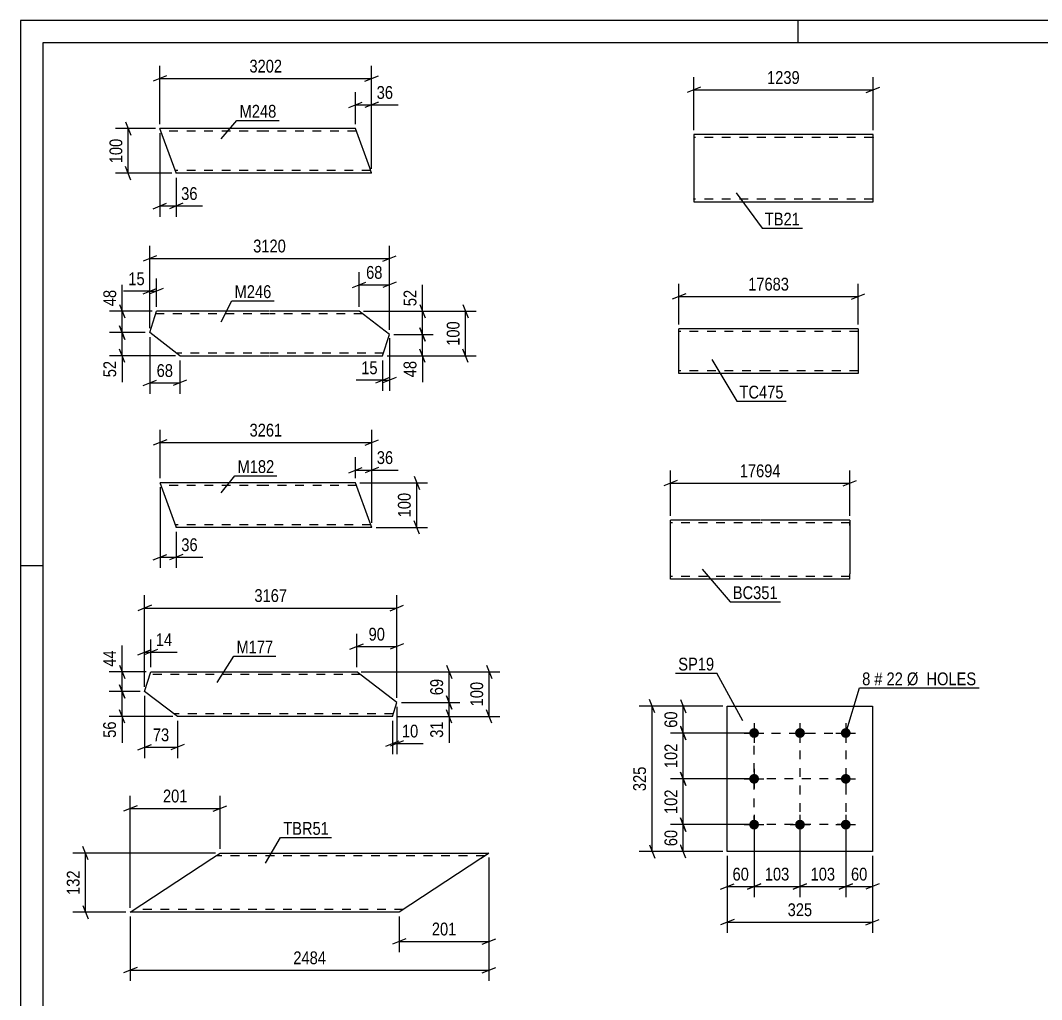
# Model space of a CAD drawing. Header units: millimetres. Extents: x 0 to 594, y 0 to 420.
# Drawn here: x 0 to 228.5, y 200.9 to 420 of the extents above; entities that cross this region are included whole.
import ezdxf

# ---------------------------------------------------------------- set-up
doc = ezdxf.new("R2010")
doc.units = ezdxf.units.MM
doc.linetypes.add('DXK_LINE_DOT2', pattern=[3.9198, 1.9599, -1.9599])
doc.styles.add('Arial Narrow', font='ARIALN.TTF', dxfattribs={"height": 0.2})

# ---------------------------------------------------------------- blocks, each defined once
blk = doc.blocks.new('Unknown-570389277-1132')
at = {"color": 5, "linetype": 'Continuous'}
for p, q in [((594, 420), (0, 420)), ((0, 420), (0, 0)), ((174, 415), (174, 420)), ((589, 415), (5, 415)), ((5, 415), (5, 5)), ((5, 298), (0, 298))]:
    blk.add_line(p, q, dxfattribs=at)
blk = doc.blocks.new('Part-570389277-18424 - 18423')
at = {"color": 2, "linetype": 'Continuous'}
for p, q in [((54.84, 395.79), (31.2, 395.79)), ((34.81, 385.88), (31.2, 395.79)), ((74.94, 395.79), (54.94, 395.79)), ((78.15, 386.99), (74.94, 395.79)), ((78.58, 385.79), (78.15, 386.99)), ((34.84, 385.79), (34.81, 385.88)), ((54.84, 385.79), (34.84, 385.79)), ((78.58, 385.79), (54.94, 385.79))]:
    blk.add_line(p, q, dxfattribs=at)
at = {"color": 7, "linetype": 'DXK_LINE_DOT2'}
for p, q in [((54.84, 395.19), (31.42, 395.19)), ((75.16, 395.19), (54.94, 395.19)), ((54.84, 386.39), (34.62, 386.39)), ((34.71, 386.14), (34.84, 385.79)), ((78.36, 386.39), (54.94, 386.39)), ((78.55, 385.88), (78.45, 386.14)), ((78.58, 385.79), (78.55, 385.88))]:
    blk.add_line(p, q, dxfattribs=at)
blk = doc.blocks.new('Part-570389277-7503 - 7487')
at = {"color": 2, "linetype": 'Continuous'}
for p, q in [((42.84, 232.48), (44.66, 233.68)), ((44.66, 233.68), (64.66, 233.68)), ((64.76, 233.68), (104.83, 233.68)), ((104.83, 233.68), (103, 232.48)), ((24.59, 220.48), (42.84, 232.48)), ((103, 232.48), (84.76, 220.48)), ((64.66, 220.48), (24.59, 220.48)), ((84.76, 220.48), (64.76, 220.48))]:
    blk.add_line(p, q, dxfattribs=at)
at = {"color": 7, "linetype": 'DXK_LINE_DOT2'}
for p, q in [((64.66, 233.08), (43.75, 233.08)), ((103.92, 233.08), (64.76, 233.08)), ((104.69, 233.59), (103, 232.48)), ((25.51, 221.08), (25.58, 221.12)), ((64.66, 221.08), (25.51, 221.08)), ((85.67, 221.08), (64.76, 221.08)), ((85.67, 221.08), (85.74, 221.12))]:
    blk.add_line(p, q, dxfattribs=at)
blk = doc.blocks.new('Part-570389277-18453 - 18452')
at = {"color": 2, "linetype": 'Continuous'}
for p, q in [((28.93, 350.14), (30.45, 354.94)), ((55.69, 354.94), (30.45, 354.94)), ((75.79, 354.94), (55.79, 354.94)), ((82.55, 349.74), (75.79, 354.94)), ((35.69, 344.94), (28.93, 350.14)), ((81.03, 344.94), (82.55, 349.74)), ((35.69, 344.94), (55.69, 344.94)), ((55.79, 344.94), (81.03, 344.94))]:
    blk.add_line(p, q, dxfattribs=at)
at = {"color": 7, "linetype": 'DXK_LINE_DOT2'}
for p, q in [((55.69, 354.34), (30.26, 354.34)), ((76.57, 354.34), (55.79, 354.34)), ((55.69, 345.54), (34.91, 345.54)), ((81.22, 345.54), (55.79, 345.54))]:
    blk.add_line(p, q, dxfattribs=at)
blk = doc.blocks.new('Part-570389277-8402 - 8386')
at = {"color": 2, "linetype": 'Continuous'}
for p, q in [((170.66, 394.44), (150.66, 394.44)), ((150.66, 394.44), (150.66, 379.53)), ((190.76, 394.44), (170.76, 394.44)), ((190.76, 380.64), (190.76, 394.44)), ((150.66, 379.53), (150.66, 379.44)), ((150.66, 379.44), (170.66, 379.44)), ((170.76, 379.44), (190.76, 379.44)), ((190.76, 379.44), (190.76, 380.64))]:
    blk.add_line(p, q, dxfattribs=at)
at = {"color": 7, "linetype": 'DXK_LINE_DOT2'}
for p, q in [((170.66, 393.84), (150.66, 393.84)), ((190.76, 393.84), (170.76, 393.84)), ((190.76, 393.79), (190.76, 393.84)), ((190.76, 393.84), (190.76, 393.79)), ((190.76, 393.7), (190.76, 393.79)), ((190.76, 393.79), (190.76, 393.7)), ((150.66, 380.04), (150.66, 380.09)), ((170.66, 380.04), (150.66, 380.04)), ((190.76, 380.04), (170.76, 380.04)), ((190.76, 380.09), (190.76, 380.41)), ((190.76, 380.04), (190.76, 380.09))]:
    blk.add_line(p, q, dxfattribs=at)
blk = doc.blocks.new('Part-570389277-8437 - 8419')
at = {"color": 2, "linetype": 'Continuous'}
for p, q in [((167.34, 351), (147.34, 351)), ((147.34, 341.09), (147.34, 351)), ((187.44, 351), (167.44, 351)), ((187.44, 351), (187.44, 341)), ((147.34, 341), (147.34, 341.09)), ((167.34, 341), (147.34, 341)), ((187.44, 341), (167.44, 341))]:
    blk.add_line(p, q, dxfattribs=at)
at = {"color": 7, "linetype": 'DXK_LINE_DOT2'}
for p, q in [((167.34, 350.4), (147.34, 350.4)), ((187.44, 350.4), (167.44, 350.4)), ((187.44, 350.91), (187.44, 351)), ((147.34, 341.6), (147.34, 341.65)), ((167.34, 341.6), (147.34, 341.6)), ((187.44, 341.6), (167.44, 341.6)), ((187.44, 341.6), (187.44, 341.65))]:
    blk.add_line(p, q, dxfattribs=at)
blk = doc.blocks.new('Part-570389277-18461 - 18460')
at = {"color": 2, "linetype": 'Continuous'}
for p, q in [((54.87, 316.56), (31.23, 316.56)), ((34.84, 306.66), (31.23, 316.56)), ((74.97, 316.56), (54.97, 316.56)), ((78.18, 307.76), (74.97, 316.56)), ((34.87, 306.56), (34.84, 306.66)), ((54.87, 306.56), (34.87, 306.56)), ((78.61, 306.56), (54.97, 306.56)), ((78.61, 306.56), (78.18, 307.76))]:
    blk.add_line(p, q, dxfattribs=at)
at = {"color": 7, "linetype": 'DXK_LINE_DOT2'}
for p, q in [((54.87, 315.96), (31.45, 315.96)), ((75.19, 315.96), (54.97, 315.96)), ((54.87, 307.16), (34.65, 307.16)), ((34.74, 306.92), (34.87, 306.56)), ((78.39, 307.16), (54.97, 307.16)), ((78.58, 306.66), (78.48, 306.92)), ((78.61, 306.56), (78.58, 306.66))]:
    blk.add_line(p, q, dxfattribs=at)
blk = doc.blocks.new('Part-570389277-8472 - 8454')
at = {"color": 2, "linetype": 'Continuous'}
for p, q in [((165.46, 308.17), (145.46, 308.17)), ((145.46, 295.06), (145.46, 308.17)), ((185.56, 308.17), (165.56, 308.17)), ((185.56, 308.17), (185.56, 308.08)), ((185.56, 308.08), (185.56, 306.97)), ((185.56, 306.97), (185.56, 296.17)), ((145.46, 294.97), (145.46, 295.06)), ((165.46, 294.97), (145.46, 294.97)), ((185.56, 294.97), (165.56, 294.97)), ((185.56, 294.97), (185.56, 296.17))]:
    blk.add_line(p, q, dxfattribs=at)
at = {"color": 7, "linetype": 'DXK_LINE_DOT2'}
for p, q in [((165.46, 307.57), (145.46, 307.57)), ((185.56, 307.57), (165.56, 307.57)), ((185.56, 306.97), (185.56, 307.82)), ((145.46, 295.57), (145.46, 295.62)), ((165.46, 295.57), (145.46, 295.57)), ((185.56, 295.57), (165.56, 295.57)), ((185.56, 295.62), (185.56, 295.94)), ((185.56, 295.57), (185.56, 295.62))]:
    blk.add_line(p, q, dxfattribs=at)
blk = doc.blocks.new('Bolt-570389277-8523 - 8489')
at = {"linetype": 'Continuous'}
for points in [[(164.16, 261.66, -1), (164.16, 259.46, -1)], [(174.41, 261.66, -1), (174.41, 259.46, -1)], [(184.66, 261.66, -1), (184.66, 259.46, -1)], [(164.16, 251.41, -1), (164.16, 249.21, -1)], [(184.66, 251.41, -1), (184.66, 249.21, -1)], [(164.16, 241.16, -1), (164.16, 238.96, -1)], [(174.41, 241.16, -1), (174.41, 238.96, -1)], [(184.66, 241.16, -1), (184.66, 238.96, -1)]]:
    blk.add_hatch(color=1, dxfattribs=at).paths.add_polyline_path(points)
at = {"color": 1, "linetype": 'Continuous'}
for p, q in [((164.16, 262.76), (164.16, 258.36)), ((174.41, 262.76), (174.41, 258.36)), ((184.66, 262.76), (184.66, 258.36)), ((161.96, 260.56), (166.36, 260.56)), ((172.21, 260.56), (176.61, 260.56)), ((182.46, 260.56), (186.86, 260.56)), ((164.16, 252.51), (164.16, 248.11)), ((184.66, 252.51), (184.66, 248.11)), ((161.96, 250.31), (166.36, 250.31)), ((182.46, 250.31), (186.86, 250.31)), ((164.16, 242.26), (164.16, 237.86)), ((174.41, 242.26), (174.41, 237.86)), ((184.66, 242.26), (184.66, 237.86)), ((161.96, 240.06), (166.36, 240.06)), ((172.21, 240.06), (176.61, 240.06)), ((182.46, 240.06), (186.86, 240.06))]:
    blk.add_line(p, q, dxfattribs=at)
blk = doc.blocks.new('Part-570389277-8538 - 8489')
at = {"color": 2, "linetype": 'Continuous'}
for p, q in [((158.16, 234.06), (158.16, 266.56)), ((158.16, 266.56), (190.66, 266.56)), ((190.66, 266.56), (190.66, 234.06)), ((190.66, 234.06), (158.16, 234.06))]:
    blk.add_line(p, q, dxfattribs=at)
blk = doc.blocks.new('Part-570389277-18469 - 18468')
at = {"color": 2, "linetype": 'Continuous'}
for p, q in [((27.79, 269.86), (29.16, 274.27)), ((29.16, 274.27), (55.13, 274.27)), ((55.23, 274.27), (75.23, 274.27)), ((84.23, 267.41), (75.23, 274.27)), ((35.13, 264.27), (27.79, 269.86)), ((83.25, 264.27), (84.23, 267.41)), ((55.13, 264.27), (35.13, 264.27)), ((83.25, 264.27), (55.23, 264.27))]:
    blk.add_line(p, q, dxfattribs=at)
at = {"color": 7, "linetype": 'DXK_LINE_DOT2'}
for p, q in [((55.13, 273.67), (28.98, 273.67)), ((76.02, 273.67), (55.23, 273.67)), ((55.13, 264.87), (34.35, 264.87)), ((83.44, 264.87), (55.23, 264.87))]:
    blk.add_line(p, q, dxfattribs=at)
blk = doc.blocks.new('Rectangle-570389277-19847 - 8489')
at = {"color": 1, "linetype": 'DXK_LINE_DOT2'}
blk.add_lwpolyline([(164.16, 260.56), (184.66, 260.56), (184.66, 240.06), (164.16, 240.06), (164.16, 260.56)], close=True, dxfattribs=at)
blk = doc.blocks.new('Line-570389277-19857 - 8489')
at = {"color": 1, "linetype": 'DXK_LINE_DOT2'}
blk.add_line((174.41, 260.56), (174.41, 240.06), dxfattribs=at)
blk = doc.blocks.new('Line-570389277-19864 - 8489')
at = {"color": 1, "linetype": 'DXK_LINE_DOT2'}
blk.add_line((184.66, 250.31), (164.16, 250.31), dxfattribs=at)
blk = doc.blocks.new('StraightDimension-570389277-18578 - 18423')
at = {"color": 7, "linetype": 'Continuous'}
for p, q in [((31.2, 394.79), (31.2, 376.08)), ((34.84, 384.79), (34.84, 376.08)), ((29.7, 377.88), (32.7, 379.08)), ((31.2, 378.48), (34.84, 378.48)), ((36.34, 379.08), (33.34, 377.88))]:
    blk.add_line(p, q, dxfattribs=at)
at = {"color": 0}
blk.add_wipeout([(40.22, 379.23), (40.22, 383.43), (35.37, 383.43), (35.37, 379.23)], dxfattribs=at)
at = {"color": 7, "linetype": 'Continuous'}
blk.add_line((34.84, 378.48), (40.75, 378.48), dxfattribs=at)
blk.add_line((34.84, 378.48), (40.75, 378.48), dxfattribs=at)
at = {"color": 3, "style": 'Arial Narrow'}
blk.add_text('36', height=2.863, dxfattribs=at).set_placement((35.97, 379.83))
blk = doc.blocks.new('StraightDimension-570389277-18656 - 18423')
at = {"color": 7, "linetype": 'Continuous'}
for p, q in [((31.2, 396.79), (31.2, 409.84)), ((78.58, 386.79), (78.58, 409.84)), ((32.7, 407.59), (29.7, 406.39)), ((31.2, 406.99), (78.58, 406.99)), ((77.08, 406.39), (80.08, 407.59))]:
    blk.add_line(p, q, dxfattribs=at)
at = {"color": 0}
blk.add_wipeout([(59.15, 407.74), (59.15, 411.94), (50.64, 411.94), (50.64, 407.74)], dxfattribs=at)
at = {"color": 3, "style": 'Arial Narrow'}
blk.add_text('3202', height=2.863, dxfattribs=at).set_placement((51.24, 408.34))
blk = doc.blocks.new('StraightDimension-570389277-18592 - 18423')
at = {"color": 7, "linetype": 'Continuous'}
for p, q in [((74.94, 396.79), (74.94, 403.95)), ((78.58, 386.79), (78.58, 403.95)), ((73.44, 400.5), (76.44, 401.7)), ((74.94, 401.1), (78.58, 401.1)), ((80.08, 401.7), (77.08, 400.5))]:
    blk.add_line(p, q, dxfattribs=at)
at = {"color": 0}
blk.add_wipeout([(83.96, 401.85), (83.96, 406.05), (79.11, 406.05), (79.11, 401.85)], dxfattribs=at)
at = {"color": 7, "linetype": 'Continuous'}
blk.add_line((78.58, 401.1), (84.49, 401.1), dxfattribs=at)
blk.add_line((78.58, 401.1), (84.49, 401.1), dxfattribs=at)
at = {"color": 3, "style": 'Arial Narrow'}
blk.add_text('36', height=2.863, dxfattribs=at).set_placement((79.71, 402.45))
blk = doc.blocks.new('StraightDimension-570389277-18638 - 18423')
at = {"color": 7, "linetype": 'Continuous'}
for p, q in [((30.2, 395.79), (21.29, 395.79)), ((23.54, 397.29), (24.74, 394.29)), ((24.14, 385.79), (24.14, 395.79)), ((24.74, 384.29), (23.54, 387.29)), ((33.84, 385.79), (21.29, 385.79))]:
    blk.add_line(p, q, dxfattribs=at)
at = {"color": 0}
blk.add_wipeout([(23.39, 394.13), (19.19, 394.13), (19.19, 387.44), (23.39, 387.44)], dxfattribs=at)
at = {"color": 3, "style": 'Arial Narrow'}
blk.add_text('100', height=2.863, rotation=90.0002, dxfattribs=at).set_placement((22.79, 388.04))
blk = doc.blocks.new('StraightDimension-570389277-7579 - 7487')
at = {"color": 7, "linetype": 'Continuous'}
for p, q in [((104.83, 232.68), (104.83, 211.52)), ((84.76, 219.48), (84.76, 211.52)), ((86.26, 214.52), (83.26, 213.32)), ((84.76, 213.92), (104.83, 213.92)), ((103.33, 213.32), (106.33, 214.52))]:
    blk.add_line(p, q, dxfattribs=at)
at = {"color": 0}
blk.add_wipeout([(98.14, 214.67), (98.14, 218.87), (91.45, 218.87), (91.45, 214.67)], dxfattribs=at)
at = {"color": 3, "style": 'Arial Narrow'}
blk.add_text('201', height=2.863, dxfattribs=at).set_placement((92.05, 215.27))
blk = doc.blocks.new('StraightDimension-570389277-7506 - 7487')
at = {"color": 7, "linetype": 'Continuous'}
for p, q in [((104.83, 232.68), (104.83, 205.08)), ((24.59, 219.48), (24.59, 205.08)), ((26.09, 208.08), (23.09, 206.88)), ((103.33, 206.88), (106.33, 208.08)), ((24.59, 207.48), (104.83, 207.48))]:
    blk.add_line(p, q, dxfattribs=at)
at = {"color": 0}
blk.add_wipeout([(68.97, 208.23), (68.97, 212.43), (60.46, 212.43), (60.46, 208.23)], dxfattribs=at)
at = {"color": 3, "style": 'Arial Narrow'}
blk.add_text('2484', height=2.863, dxfattribs=at).set_placement((61.06, 208.83))
blk = doc.blocks.new('StraightDimension-570389277-7565 - 7487')
at = {"color": 7, "linetype": 'Continuous'}
for p, q in [((24.59, 221.48), (24.59, 246.53)), ((44.66, 234.68), (44.66, 246.53)), ((26.09, 244.28), (23.09, 243.08)), ((24.59, 243.68), (44.66, 243.68)), ((43.16, 243.08), (46.16, 244.28))]:
    blk.add_line(p, q, dxfattribs=at)
at = {"color": 0}
blk.add_wipeout([(37.97, 244.43), (37.97, 248.63), (31.29, 248.63), (31.29, 244.43)], dxfattribs=at)
at = {"color": 3, "style": 'Arial Narrow'}
blk.add_text('201', height=2.863, dxfattribs=at).set_placement((31.89, 245.03))
blk = doc.blocks.new('StraightDimension-570389277-7517 - 7487')
at = {"color": 7, "linetype": 'Continuous'}
for p, q in [((43.66, 233.68), (11.74, 233.68)), ((15.19, 232.18), (13.99, 235.18)), ((14.59, 220.48), (14.59, 233.68)), ((13.99, 221.98), (15.19, 218.98)), ((23.59, 220.48), (11.74, 220.48))]:
    blk.add_line(p, q, dxfattribs=at)
at = {"color": 0}
blk.add_wipeout([(13.84, 230.42), (9.64, 230.42), (9.64, 223.73), (13.84, 223.73)], dxfattribs=at)
at = {"color": 3, "style": 'Arial Narrow'}
blk.add_text('132', height=2.863, rotation=90.0002, dxfattribs=at).set_placement((13.24, 224.33))
blk = doc.blocks.new('StraightDimension-570389277-18811 - 18452')
at = {"color": 7, "linetype": 'Continuous'}
for p, q in [((28.93, 351.14), (28.93, 369.59)), ((82.55, 350.74), (82.55, 369.59)), ((30.43, 367.34), (27.43, 366.14)), ((28.93, 366.74), (82.55, 366.74)), ((81.05, 366.14), (84.05, 367.34))]:
    blk.add_line(p, q, dxfattribs=at)
at = {"color": 0}
blk.add_wipeout([(60, 367.49), (60, 371.69), (51.48, 371.69), (51.48, 367.49)], dxfattribs=at)
at = {"color": 3, "style": 'Arial Narrow'}
blk.add_text('3120', height=2.863, dxfattribs=at).set_placement((52.08, 368.09))
blk = doc.blocks.new('StraightDimension-570389277-18791 - 18452')
at = {"color": 7, "linetype": 'Continuous'}
for p, q in [((28.93, 349.14), (28.93, 336.48)), ((35.69, 343.94), (35.69, 336.48)), ((27.43, 338.28), (30.43, 339.48)), ((28.93, 338.88), (35.69, 338.88)), ((37.19, 339.48), (34.19, 338.28))]:
    blk.add_line(p, q, dxfattribs=at)
at = {"color": 0}
blk.add_wipeout([(34.74, 339.63), (34.74, 343.83), (29.88, 343.83), (29.88, 339.63)], dxfattribs=at)
at = {"color": 3, "style": 'Arial Narrow'}
blk.add_text('68', height=2.863, dxfattribs=at).set_placement((30.48, 340.23))
blk = doc.blocks.new('StraightDimension-570389277-18840 - 18452')
at = {"color": 7, "linetype": 'Continuous'}
for p, q in [((22.17, 356.44), (23.37, 353.44)), ((29.45, 354.94), (19.92, 354.94)), ((22.77, 350.14), (22.77, 354.94)), ((27.93, 350.14), (19.92, 350.14)), ((23.37, 348.64), (22.17, 351.64))]:
    blk.add_line(p, q, dxfattribs=at)
at = {"color": 0}
blk.add_wipeout([(22.02, 360.32), (17.82, 360.32), (17.82, 355.46), (22.02, 355.46)], dxfattribs=at)
at = {"color": 7, "linetype": 'Continuous'}
blk.add_line((22.77, 354.94), (22.77, 360.85), dxfattribs=at)
blk.add_line((22.77, 354.94), (22.77, 360.85), dxfattribs=at)
at = {"color": 3, "style": 'Arial Narrow'}
blk.add_text('48', height=2.863, rotation=90.0002, dxfattribs=at).set_placement((21.42, 356.06))
blk = doc.blocks.new('StraightDimension-570389277-18704 - 18452')
at = {"color": 7, "linetype": 'Continuous'}
for p, q in [((28.93, 351.14), (28.93, 362.26)), ((30.45, 355.94), (30.45, 362.26)), ((27.43, 358.81), (30.43, 360.01)), ((28.93, 359.41), (30.45, 359.41)), ((31.95, 360.01), (28.95, 358.81))]:
    blk.add_line(p, q, dxfattribs=at)
at = {"color": 0}
blk.add_wipeout([(28.41, 360.16), (28.41, 364.36), (23.55, 364.36), (23.55, 360.16)], dxfattribs=at)
at = {"color": 7, "linetype": 'Continuous'}
blk.add_line((28.93, 359.41), (23.03, 359.41), dxfattribs=at)
blk.add_line((28.93, 359.41), (23.03, 359.41), dxfattribs=at)
at = {"color": 3, "style": 'Arial Narrow'}
blk.add_text('15', height=2.863, dxfattribs=at).set_placement((24.15, 360.76))
blk = doc.blocks.new('StraightDimension-570389277-18729 - 18452')
at = {"color": 7, "linetype": 'Continuous'}
for p, q in [((75.79, 355.94), (75.79, 363.69)), ((82.55, 350.74), (82.55, 363.69)), ((74.29, 360.24), (77.29, 361.44)), ((84.05, 361.44), (81.05, 360.24)), ((75.79, 360.84), (82.55, 360.84))]:
    blk.add_line(p, q, dxfattribs=at)
at = {"color": 0}
blk.add_wipeout([(81.6, 361.59), (81.6, 365.79), (76.74, 365.79), (76.74, 361.59)], dxfattribs=at)
at = {"color": 3, "style": 'Arial Narrow'}
blk.add_text('68', height=2.863, dxfattribs=at).set_placement((77.34, 362.19))
blk = doc.blocks.new('StraightDimension-570389277-18773 - 18452')
at = {"color": 7, "linetype": 'Continuous'}
for p, q in [((82.55, 348.94), (82.55, 337.09)), ((81.03, 343.94), (81.03, 337.09)), ((79.53, 338.89), (82.53, 340.09)), ((81.03, 339.49), (82.55, 339.49)), ((84.05, 340.09), (81.05, 338.89))]:
    blk.add_line(p, q, dxfattribs=at)
at = {"color": 0}
blk.add_wipeout([(80.5, 340.24), (80.5, 344.44), (75.65, 344.44), (75.65, 340.24)], dxfattribs=at)
at = {"color": 7, "linetype": 'Continuous'}
blk.add_line((81.03, 339.49), (75.12, 339.49), dxfattribs=at)
blk.add_line((81.03, 339.49), (75.12, 339.49), dxfattribs=at)
at = {"color": 3, "style": 'Arial Narrow'}
blk.add_text('15', height=2.863, dxfattribs=at).set_placement((76.25, 340.84))
blk = doc.blocks.new('StraightDimension-570389277-18841 - 18452')
at = {"color": 7, "linetype": 'Continuous'}
for p, q in [((27.93, 350.14), (19.92, 350.14)), ((22.17, 351.64), (23.37, 348.64)), ((22.77, 344.94), (22.77, 350.14)), ((23.37, 343.44), (22.17, 346.44)), ((34.69, 344.94), (19.92, 344.94))]:
    blk.add_line(p, q, dxfattribs=at)
at = {"color": 0}
blk.add_wipeout([(22.02, 344.41), (17.82, 344.41), (17.82, 339.56), (22.02, 339.56)], dxfattribs=at)
at = {"color": 7, "linetype": 'Continuous'}
blk.add_line((22.77, 344.94), (22.77, 339.03), dxfattribs=at)
blk.add_line((22.77, 344.94), (22.77, 339.03), dxfattribs=at)
at = {"color": 3, "style": 'Arial Narrow'}
blk.add_text('52', height=2.863, rotation=90.0002, dxfattribs=at).set_placement((21.42, 340.16))
blk = doc.blocks.new('StraightDimension-570389277-18889 - 18452')
at = {"color": 7, "linetype": 'Continuous'}
for p, q in [((89.35, 356.44), (90.55, 353.44)), ((76.79, 354.94), (92.35, 354.94)), ((89.95, 349.74), (89.95, 354.94)), ((83.55, 349.74), (92.35, 349.74)), ((90.55, 348.24), (89.35, 351.24))]:
    blk.add_line(p, q, dxfattribs=at)
at = {"color": 0}
blk.add_wipeout([(89.2, 360.32), (85, 360.32), (85, 355.46), (89.2, 355.46)], dxfattribs=at)
at = {"color": 7, "linetype": 'Continuous'}
blk.add_line((89.95, 354.94), (89.95, 360.85), dxfattribs=at)
blk.add_line((89.95, 354.94), (89.95, 360.85), dxfattribs=at)
at = {"color": 3, "style": 'Arial Narrow'}
blk.add_text('52', height=2.863, rotation=90.0002, dxfattribs=at).set_placement((88.6, 356.06))
blk = doc.blocks.new('StraightDimension-570389277-18890 - 18452')
at = {"color": 7, "linetype": 'Continuous'}
for p, q in [((83.55, 349.74), (92.35, 349.74)), ((89.35, 351.24), (90.55, 348.24)), ((89.95, 344.94), (89.95, 349.74)), ((90.55, 343.44), (89.35, 346.44)), ((82.03, 344.94), (92.35, 344.94))]:
    blk.add_line(p, q, dxfattribs=at)
at = {"color": 0}
blk.add_wipeout([(89.2, 344.41), (85, 344.41), (85, 339.56), (89.2, 339.56)], dxfattribs=at)
at = {"color": 7, "linetype": 'Continuous'}
blk.add_line((89.95, 344.94), (89.95, 339.03), dxfattribs=at)
blk.add_line((89.95, 344.94), (89.95, 339.03), dxfattribs=at)
at = {"color": 3, "style": 'Arial Narrow'}
blk.add_text('48', height=2.863, rotation=90.0002, dxfattribs=at).set_placement((88.6, 340.16))
blk = doc.blocks.new('StraightDimension-570389277-18974 - 18452')
at = {"color": 7, "linetype": 'Continuous'}
for p, q in [((98.99, 356.44), (100.19, 353.44)), ((76.79, 354.94), (101.99, 354.94)), ((99.59, 344.94), (99.59, 354.94)), ((100.19, 343.44), (98.99, 346.44)), ((82.03, 344.94), (101.99, 344.94))]:
    blk.add_line(p, q, dxfattribs=at)
at = {"color": 0}
blk.add_wipeout([(98.84, 353.28), (94.64, 353.28), (94.64, 346.6), (98.84, 346.6)], dxfattribs=at)
at = {"color": 3, "style": 'Arial Narrow'}
blk.add_text('100', height=2.863, rotation=90.0002, dxfattribs=at).set_placement((98.24, 347.2))
blk = doc.blocks.new('StraightDimension-570389277-8405 - 8386')
at = {"color": 7, "linetype": 'Continuous'}
for p, q in [((150.66, 395.44), (150.66, 407.29)), ((190.76, 395.44), (190.76, 407.29)), ((152.16, 405.04), (149.16, 403.84)), ((150.66, 404.44), (190.76, 404.44)), ((189.26, 403.84), (192.26, 405.04))]:
    blk.add_line(p, q, dxfattribs=at)
at = {"color": 0}
blk.add_wipeout([(174.96, 405.19), (174.96, 409.39), (166.45, 409.39), (166.45, 405.19)], dxfattribs=at)
at = {"color": 3, "style": 'Arial Narrow'}
blk.add_text('1239', height=2.863, dxfattribs=at).set_placement((167.05, 405.79))
blk = doc.blocks.new('StraightDimension-570389277-8440 - 8419')
at = {"color": 7, "linetype": 'Continuous'}
for p, q in [((147.34, 352), (147.34, 361.06)), ((187.44, 352), (187.44, 361.06)), ((148.84, 358.81), (145.84, 357.61)), ((185.94, 357.61), (188.94, 358.81)), ((147.34, 358.21), (187.44, 358.21))]:
    blk.add_line(p, q, dxfattribs=at)
at = {"color": 0}
blk.add_wipeout([(172.56, 358.96), (172.56, 363.16), (162.22, 363.16), (162.22, 358.96)], dxfattribs=at)
at = {"color": 3, "style": 'Arial Narrow'}
blk.add_text('17683', height=2.863, dxfattribs=at).set_placement((162.82, 359.56))
blk = doc.blocks.new('StraightDimension-570389277-19020 - 18460')
at = {"color": 7, "linetype": 'Continuous'}
for p, q in [((74.97, 317.56), (74.97, 322.25)), ((78.61, 307.56), (78.61, 322.25)), ((73.47, 318.8), (76.47, 320)), ((80.11, 320), (77.11, 318.8)), ((74.97, 319.4), (78.61, 319.4))]:
    blk.add_line(p, q, dxfattribs=at)
at = {"color": 0}
blk.add_wipeout([(83.99, 320.15), (83.99, 324.35), (79.14, 324.35), (79.14, 320.15)], dxfattribs=at)
at = {"color": 7, "linetype": 'Continuous'}
blk.add_line((78.61, 319.4), (84.52, 319.4), dxfattribs=at)
blk.add_line((78.61, 319.4), (84.52, 319.4), dxfattribs=at)
at = {"color": 3, "style": 'Arial Narrow'}
blk.add_text('36', height=2.863, dxfattribs=at).set_placement((79.74, 320.75))
blk = doc.blocks.new('StraightDimension-570389277-19067 - 18460')
at = {"color": 7, "linetype": 'Continuous'}
for p, q in [((31.23, 317.56), (31.23, 328.4)), ((78.61, 307.56), (78.61, 328.4)), ((32.73, 326.15), (29.73, 324.95)), ((31.23, 325.55), (78.61, 325.55)), ((77.11, 324.95), (80.11, 326.15))]:
    blk.add_line(p, q, dxfattribs=at)
at = {"color": 0}
blk.add_wipeout([(59.18, 326.3), (59.18, 330.5), (50.67, 330.5), (50.67, 326.3)], dxfattribs=at)
at = {"color": 3, "style": 'Arial Narrow'}
blk.add_text('3261', height=2.863, dxfattribs=at).set_placement((51.27, 326.9))
blk = doc.blocks.new('StraightDimension-570389277-19006 - 18460')
at = {"color": 7, "linetype": 'Continuous'}
for p, q in [((31.23, 315.56), (31.23, 297.51)), ((34.87, 305.56), (34.87, 297.51)), ((29.73, 299.31), (32.73, 300.51)), ((31.23, 299.91), (34.87, 299.91)), ((36.37, 300.51), (33.37, 299.31))]:
    blk.add_line(p, q, dxfattribs=at)
at = {"color": 0}
blk.add_wipeout([(40.25, 300.66), (40.25, 304.86), (35.4, 304.86), (35.4, 300.66)], dxfattribs=at)
at = {"color": 7, "linetype": 'Continuous'}
blk.add_line((34.87, 299.91), (40.78, 299.91), dxfattribs=at)
blk.add_line((34.87, 299.91), (40.78, 299.91), dxfattribs=at)
at = {"color": 3, "style": 'Arial Narrow'}
blk.add_text('36', height=2.863, dxfattribs=at).set_placement((36, 301.26))
blk = doc.blocks.new('StraightDimension-570389277-19090 - 18460')
at = {"color": 7, "linetype": 'Continuous'}
for p, q in [((88.07, 318.06), (89.27, 315.06)), ((75.97, 316.56), (91.07, 316.56)), ((88.67, 306.56), (88.67, 316.56)), ((79.61, 306.56), (91.07, 306.56)), ((89.27, 305.06), (88.07, 308.06))]:
    blk.add_line(p, q, dxfattribs=at)
at = {"color": 0}
blk.add_wipeout([(87.92, 314.91), (83.72, 314.91), (83.72, 308.22), (87.92, 308.22)], dxfattribs=at)
at = {"color": 3, "style": 'Arial Narrow'}
blk.add_text('100', height=2.863, rotation=90.0002, dxfattribs=at).set_placement((87.32, 308.82))
blk = doc.blocks.new('StraightDimension-570389277-8475 - 8454')
at = {"color": 7, "linetype": 'Continuous'}
for p, q in [((145.46, 309.17), (145.46, 319.29)), ((185.56, 309.17), (185.56, 319.29)), ((146.96, 317.04), (143.96, 315.84)), ((145.46, 316.44), (185.56, 316.44)), ((184.06, 315.84), (187.06, 317.04))]:
    blk.add_line(p, q, dxfattribs=at)
at = {"color": 0}
blk.add_wipeout([(170.68, 317.19), (170.68, 321.39), (160.34, 321.39), (160.34, 317.19)], dxfattribs=at)
at = {"color": 3, "style": 'Arial Narrow'}
blk.add_text('17694', height=2.863, dxfattribs=at).set_placement((160.94, 317.79))
blk = doc.blocks.new('StraightDimension-570389277-8599 - 8489')
at = {"color": 7, "linetype": 'Continuous'}
for p, q in [((163.16, 260.56), (145.46, 260.56)), ((147.71, 262.06), (148.91, 259.06)), ((148.31, 250.31), (148.31, 260.56)), ((148.91, 248.81), (147.71, 251.81)), ((163.16, 250.31), (145.46, 250.31))]:
    blk.add_line(p, q, dxfattribs=at)
at = {"color": 0}
blk.add_wipeout([(147.56, 258.77), (143.36, 258.77), (143.36, 252.09), (147.56, 252.09)], dxfattribs=at)
at = {"color": 3, "style": 'Arial Narrow'}
blk.add_text('102', height=2.863, rotation=90.0002, dxfattribs=at).set_placement((146.96, 252.69))
blk = doc.blocks.new('StraightDimension-570389277-8587 - 8489')
at = {"color": 7, "linetype": 'Continuous'}
for p, q in [((163.16, 240.06), (145.46, 240.06)), ((147.71, 241.56), (148.91, 238.56)), ((148.31, 234.06), (148.31, 240.06)), ((148.91, 232.56), (147.71, 235.56)), ((157.16, 234.06), (145.46, 234.06))]:
    blk.add_line(p, q, dxfattribs=at)
at = {"color": 0}
blk.add_wipeout([(147.56, 239.48), (143.36, 239.48), (143.36, 234.63), (147.56, 234.63)], dxfattribs=at)
at = {"color": 3, "style": 'Arial Narrow'}
blk.add_text('60', height=2.863, rotation=90.0002, dxfattribs=at).set_placement((146.96, 235.23))
blk = doc.blocks.new('StraightDimension-570389277-8565 - 8489')
at = {"color": 7, "linetype": 'Continuous'}
for p, q in [((184.66, 239.06), (184.66, 223.81)), ((190.66, 233.06), (190.66, 223.81)), ((183.16, 225.61), (186.16, 226.81)), ((184.66, 226.21), (190.66, 226.21)), ((192.16, 226.81), (189.16, 225.61))]:
    blk.add_line(p, q, dxfattribs=at)
at = {"color": 0}
blk.add_wipeout([(190.08, 226.96), (190.08, 231.16), (185.23, 231.16), (185.23, 226.96)], dxfattribs=at)
at = {"color": 3, "style": 'Arial Narrow'}
blk.add_text('60', height=2.863, dxfattribs=at).set_placement((185.83, 227.56))
blk = doc.blocks.new('StraightDimension-570389277-8540 - 8489')
at = {"color": 7, "linetype": 'Continuous'}
for p, q in [((158.16, 233.06), (158.16, 215.84)), ((190.66, 233.06), (190.66, 215.84)), ((159.66, 218.84), (156.66, 217.64)), ((158.16, 218.24), (190.66, 218.24)), ((189.16, 217.64), (192.16, 218.84))]:
    blk.add_line(p, q, dxfattribs=at)
at = {"color": 0}
blk.add_wipeout([(177.75, 218.99), (177.75, 223.19), (171.06, 223.19), (171.06, 218.99)], dxfattribs=at)
at = {"color": 3, "style": 'Arial Narrow'}
blk.add_text('325', height=2.863, dxfattribs=at).set_placement((171.66, 219.59))
blk = doc.blocks.new('StraightDimension-570389277-8551 - 8489')
at = {"color": 7, "linetype": 'Continuous'}
for p, q in [((164.16, 239.06), (164.16, 223.81)), ((158.16, 233.06), (158.16, 223.81)), ((156.66, 225.61), (159.66, 226.81)), ((158.16, 226.21), (164.16, 226.21)), ((165.66, 226.81), (162.66, 225.61))]:
    blk.add_line(p, q, dxfattribs=at)
at = {"color": 0}
blk.add_wipeout([(163.58, 226.96), (163.58, 231.16), (158.73, 231.16), (158.73, 226.96)], dxfattribs=at)
at = {"color": 3, "style": 'Arial Narrow'}
blk.add_text('60', height=2.863, dxfattribs=at).set_placement((159.33, 227.56))
blk = doc.blocks.new('StraightDimension-570389277-8561 - 8489')
at = {"color": 7, "linetype": 'Continuous'}
for p, q in [((164.16, 239.06), (164.16, 223.81)), ((174.41, 239.06), (174.41, 223.81)), ((162.66, 225.61), (165.66, 226.81)), ((164.16, 226.21), (174.41, 226.21)), ((175.91, 226.81), (172.91, 225.61))]:
    blk.add_line(p, q, dxfattribs=at)
at = {"color": 0}
blk.add_wipeout([(172.62, 226.96), (172.62, 231.16), (165.94, 231.16), (165.94, 226.96)], dxfattribs=at)
at = {"color": 3, "style": 'Arial Narrow'}
blk.add_text('103', height=2.863, dxfattribs=at).set_placement((166.54, 227.56))
blk = doc.blocks.new('StraightDimension-570389277-8563 - 8489')
at = {"color": 7, "linetype": 'Continuous'}
for p, q in [((174.41, 239.06), (174.41, 223.81)), ((184.66, 239.06), (184.66, 223.81)), ((172.91, 225.61), (175.91, 226.81)), ((174.41, 226.21), (184.66, 226.21)), ((186.16, 226.81), (183.16, 225.61))]:
    blk.add_line(p, q, dxfattribs=at)
at = {"color": 0}
blk.add_wipeout([(182.87, 226.96), (182.87, 231.16), (176.19, 231.16), (176.19, 226.96)], dxfattribs=at)
at = {"color": 3, "style": 'Arial Narrow'}
blk.add_text('103', height=2.863, dxfattribs=at).set_placement((176.79, 227.56))
blk = doc.blocks.new('StraightDimension-570389277-8576 - 8489')
at = {"color": 7, "linetype": 'Continuous'}
for p, q in [((141.91, 265.06), (140.71, 268.06)), ((157.16, 266.56), (138.46, 266.56)), ((141.31, 234.06), (141.31, 266.56)), ((140.71, 235.56), (141.91, 232.56)), ((157.16, 234.06), (138.46, 234.06))]:
    blk.add_line(p, q, dxfattribs=at)
at = {"color": 0}
blk.add_wipeout([(140.56, 253.65), (136.36, 253.65), (136.36, 246.96), (140.56, 246.96)], dxfattribs=at)
at = {"color": 3, "style": 'Arial Narrow'}
blk.add_text('325', height=2.863, rotation=90.0002, dxfattribs=at).set_placement((139.96, 247.56))
blk = doc.blocks.new('StraightDimension-570389277-8597 - 8489')
at = {"color": 7, "linetype": 'Continuous'}
for p, q in [((147.71, 251.81), (148.91, 248.81)), ((163.16, 250.31), (145.46, 250.31)), ((148.31, 240.06), (148.31, 250.31)), ((163.16, 240.06), (145.46, 240.06)), ((148.91, 238.56), (147.71, 241.56))]:
    blk.add_line(p, q, dxfattribs=at)
at = {"color": 0}
blk.add_wipeout([(147.56, 248.52), (143.36, 248.52), (143.36, 241.84), (147.56, 241.84)], dxfattribs=at)
at = {"color": 3, "style": 'Arial Narrow'}
blk.add_text('102', height=2.863, rotation=90.0002, dxfattribs=at).set_placement((146.96, 242.44))
blk = doc.blocks.new('StraightDimension-570389277-8601 - 8489')
at = {"color": 7, "linetype": 'Continuous'}
for p, q in [((147.71, 268.06), (148.91, 265.06)), ((157.16, 266.56), (145.46, 266.56)), ((148.31, 260.56), (148.31, 266.56)), ((163.16, 260.56), (145.46, 260.56)), ((148.91, 259.06), (147.71, 262.06))]:
    blk.add_line(p, q, dxfattribs=at)
at = {"color": 0}
blk.add_wipeout([(147.56, 265.98), (143.36, 265.98), (143.36, 261.13), (147.56, 261.13)], dxfattribs=at)
at = {"color": 3, "style": 'Arial Narrow'}
blk.add_text('60', height=2.863, rotation=90.0002, dxfattribs=at).set_placement((146.96, 261.73))
blk = doc.blocks.new('StraightDimension-570389277-19181 - 18468')
at = {"color": 7, "linetype": 'Continuous'}
for p, q in [((27.79, 268.86), (27.79, 254.97)), ((35.13, 263.27), (35.13, 254.97)), ((26.29, 256.77), (29.29, 257.97)), ((27.79, 257.37), (35.13, 257.37)), ((36.63, 257.97), (33.63, 256.77))]:
    blk.add_line(p, q, dxfattribs=at)
at = {"color": 0}
blk.add_wipeout([(33.89, 258.12), (33.89, 262.32), (29.03, 262.32), (29.03, 258.12)], dxfattribs=at)
at = {"color": 3, "style": 'Arial Narrow'}
blk.add_text('73', height=2.863, dxfattribs=at).set_placement((29.63, 258.72))
blk = doc.blocks.new('StraightDimension-570389277-19238 - 18468')
at = {"color": 7, "linetype": 'Continuous'}
for p, q in [((76.23, 274.27), (98.31, 274.27)), ((95.31, 275.77), (96.51, 272.77)), ((95.91, 267.41), (95.91, 274.27)), ((85.23, 267.41), (98.31, 267.41)), ((96.51, 265.91), (95.31, 268.91))]:
    blk.add_line(p, q, dxfattribs=at)
at = {"color": 0}
blk.add_wipeout([(95.16, 273.27), (90.96, 273.27), (90.96, 268.41), (95.16, 268.41)], dxfattribs=at)
at = {"color": 3, "style": 'Arial Narrow'}
blk.add_text('69', height=2.863, rotation=90.0002, dxfattribs=at).set_placement((94.56, 269.01))
blk = doc.blocks.new('StraightDimension-570389277-19125 - 18468')
at = {"color": 7, "linetype": 'Continuous'}
for p, q in [((27.79, 270.86), (27.79, 281.52)), ((29.16, 275.27), (29.16, 281.52)), ((26.29, 278.07), (29.29, 279.27)), ((30.66, 279.27), (27.66, 278.07)), ((27.79, 278.67), (29.16, 278.67))]:
    blk.add_line(p, q, dxfattribs=at)
at = {"color": 0}
blk.add_wipeout([(34.55, 279.42), (34.55, 283.62), (29.69, 283.62), (29.69, 279.42)], dxfattribs=at)
at = {"color": 7, "linetype": 'Continuous'}
blk.add_line((29.16, 278.67), (35.07, 278.67), dxfattribs=at)
blk.add_line((29.16, 278.67), (35.07, 278.67), dxfattribs=at)
at = {"color": 3, "style": 'Arial Narrow'}
blk.add_text('14', height=2.863, dxfattribs=at).set_placement((30.29, 280.02))
blk = doc.blocks.new('StraightDimension-570389277-19143 - 18468')
at = {"color": 7, "linetype": 'Continuous'}
for p, q in [((75.23, 275.27), (75.23, 282.74)), ((84.23, 268.41), (84.23, 282.74)), ((73.73, 279.29), (76.73, 280.49)), ((75.23, 279.89), (84.23, 279.89)), ((85.73, 280.49), (82.73, 279.29))]:
    blk.add_line(p, q, dxfattribs=at)
at = {"color": 0}
blk.add_wipeout([(82.16, 280.64), (82.16, 284.84), (77.3, 284.84), (77.3, 280.64)], dxfattribs=at)
at = {"color": 3, "style": 'Arial Narrow'}
blk.add_text('90', height=2.863, dxfattribs=at).set_placement((77.9, 281.24))
blk = doc.blocks.new('StraightDimension-570389277-19201 - 18468')
at = {"color": 7, "linetype": 'Continuous'}
for p, q in [((84.23, 266.41), (84.23, 255.81)), ((83.25, 263.27), (83.25, 255.81)), ((81.75, 257.61), (84.75, 258.81)), ((85.73, 258.81), (82.73, 257.61)), ((83.25, 258.21), (84.23, 258.21))]:
    blk.add_line(p, q, dxfattribs=at)
at = {"color": 0}
blk.add_wipeout([(89.61, 258.96), (89.61, 263.16), (84.75, 263.16), (84.75, 258.96)], dxfattribs=at)
at = {"color": 7, "linetype": 'Continuous'}
blk.add_line((84.23, 258.21), (90.13, 258.21), dxfattribs=at)
blk.add_line((84.23, 258.21), (90.13, 258.21), dxfattribs=at)
at = {"color": 3, "style": 'Arial Narrow'}
blk.add_text('10', height=2.863, dxfattribs=at).set_placement((85.35, 259.56))
blk = doc.blocks.new('StraightDimension-570389277-19239 - 18468')
at = {"color": 7, "linetype": 'Continuous'}
for p, q in [((85.23, 267.41), (98.31, 267.41)), ((95.31, 268.91), (96.51, 265.91)), ((95.91, 264.27), (95.91, 267.41)), ((96.51, 262.77), (95.31, 265.77)), ((84.25, 264.27), (98.31, 264.27))]:
    blk.add_line(p, q, dxfattribs=at)
at = {"color": 0}
blk.add_wipeout([(95.16, 263.74), (90.96, 263.74), (90.96, 258.89), (95.16, 258.89)], dxfattribs=at)
at = {"color": 7, "linetype": 'Continuous'}
blk.add_line((95.91, 264.27), (95.91, 258.36), dxfattribs=at)
blk.add_line((95.91, 264.27), (95.91, 258.36), dxfattribs=at)
at = {"color": 3, "style": 'Arial Narrow'}
blk.add_text('31', height=2.863, rotation=90.0002, dxfattribs=at).set_placement((94.56, 259.49))
blk = doc.blocks.new('StraightDimension-570389277-19311 - 18468')
at = {"color": 7, "linetype": 'Continuous'}
for p, q in [((76.23, 274.27), (107.27, 274.27)), ((104.27, 275.77), (105.47, 272.77)), ((104.87, 264.27), (104.87, 274.27)), ((105.47, 262.77), (104.27, 265.77)), ((84.25, 264.27), (107.27, 264.27))]:
    blk.add_line(p, q, dxfattribs=at)
at = {"color": 0}
blk.add_wipeout([(104.12, 272.61), (99.92, 272.61), (99.92, 265.93), (104.12, 265.93)], dxfattribs=at)
at = {"color": 3, "style": 'Arial Narrow'}
blk.add_text('100', height=2.863, rotation=90.0002, dxfattribs=at).set_placement((103.52, 266.53))
blk = doc.blocks.new('StraightDimension-570389277-19343 - 18468')
at = {"color": 7, "linetype": 'Continuous'}
for p, q in [((28.16, 274.27), (19.88, 274.27)), ((22.13, 275.77), (23.33, 272.77)), ((22.73, 269.86), (22.73, 274.27)), ((26.79, 269.86), (19.88, 269.86)), ((23.33, 268.36), (22.13, 271.36))]:
    blk.add_line(p, q, dxfattribs=at)
at = {"color": 0}
blk.add_wipeout([(21.98, 279.65), (17.78, 279.65), (17.78, 274.79), (21.98, 274.79)], dxfattribs=at)
at = {"color": 7, "linetype": 'Continuous'}
blk.add_line((22.73, 274.27), (22.73, 280.17), dxfattribs=at)
blk.add_line((22.73, 274.27), (22.73, 280.17), dxfattribs=at)
at = {"color": 3, "style": 'Arial Narrow'}
blk.add_text('44', height=2.863, rotation=90.0002, dxfattribs=at).set_placement((21.38, 275.39))
blk = doc.blocks.new('StraightDimension-570389277-19344 - 18468')
at = {"color": 7, "linetype": 'Continuous'}
for p, q in [((26.79, 269.86), (19.88, 269.86)), ((22.13, 271.36), (23.33, 268.36)), ((22.73, 264.27), (22.73, 269.86)), ((23.33, 262.77), (22.13, 265.77)), ((34.13, 264.27), (19.88, 264.27))]:
    blk.add_line(p, q, dxfattribs=at)
at = {"color": 0}
blk.add_wipeout([(21.98, 263.74), (17.78, 263.74), (17.78, 258.89), (21.98, 258.89)], dxfattribs=at)
at = {"color": 7, "linetype": 'Continuous'}
blk.add_line((22.73, 264.27), (22.73, 258.36), dxfattribs=at)
blk.add_line((22.73, 264.27), (22.73, 258.36), dxfattribs=at)
at = {"color": 3, "style": 'Arial Narrow'}
blk.add_text('56', height=2.863, rotation=90.0002, dxfattribs=at).set_placement((21.38, 259.49))
blk = doc.blocks.new('StraightDimension-570389277-19392 - 18468')
at = {"color": 7, "linetype": 'Continuous'}
for p, q in [((27.79, 270.86), (27.79, 291.38)), ((84.23, 268.41), (84.23, 291.38)), ((29.29, 289.13), (26.29, 287.93)), ((27.79, 288.53), (84.23, 288.53)), ((82.73, 287.93), (85.73, 289.13))]:
    blk.add_line(p, q, dxfattribs=at)
at = {"color": 0}
blk.add_wipeout([(60.27, 289.28), (60.27, 293.48), (51.75, 293.48), (51.75, 289.28)], dxfattribs=at)
at = {"color": 3, "style": 'Arial Narrow'}
blk.add_text('3167', height=2.863, dxfattribs=at).set_placement((52.35, 289.88))
blk = doc.blocks.new('Mark-570389277-18495 - 18423')
at = {"color": 0}
blk.add_wipeout([(57.26, 398.24), (57.26, 401.24), (49.04, 401.24), (49.04, 398.24)], dxfattribs=at)
blk.add_wipeout([(57.26, 398.24), (57.26, 401.24), (49.04, 401.24), (49.04, 398.24)], dxfattribs=at)
at = {"color": 30, "linetype": 'Continuous'}
for p, q in [((44.92, 393.49), (48.44, 397.64)), ((48.44, 397.64), (57.86, 397.64))]:
    blk.add_line(p, q, dxfattribs=at)
at = {"color": 3, "style": 'Arial Narrow'}
blk.add_text('M248', height=2.863, dxfattribs=at).set_placement((49.04, 398.24))
blk = doc.blocks.new('Mark-570389277-7499 - 7487')
at = {"color": 0}
blk.add_wipeout([(69.03, 237.78), (69.03, 240.78), (58.8, 240.78), (58.8, 237.78)], dxfattribs=at)
blk.add_wipeout([(69.03, 237.78), (69.03, 240.78), (58.8, 240.78), (58.8, 237.78)], dxfattribs=at)
at = {"color": 30, "linetype": 'Continuous'}
for p, q in [((54.84, 231.45), (58.2, 237.18)), ((58.2, 237.18), (69.63, 237.18))]:
    blk.add_line(p, q, dxfattribs=at)
at = {"color": 3, "style": 'Arial Narrow'}
blk.add_text('TBR51', height=2.863, dxfattribs=at).set_placement((58.8, 237.78))
blk = doc.blocks.new('Mark-570389277-18496 - 18452')
at = {"color": 0}
blk.add_wipeout([(56.15, 357.88), (56.15, 360.88), (47.92, 360.88), (47.92, 357.88)], dxfattribs=at)
blk.add_wipeout([(56.15, 357.88), (56.15, 360.88), (47.92, 360.88), (47.92, 357.88)], dxfattribs=at)
at = {"color": 30, "linetype": 'Continuous'}
for p, q in [((44.93, 352.57), (47.32, 357.28)), ((47.32, 357.28), (56.75, 357.28))]:
    blk.add_line(p, q, dxfattribs=at)
at = {"color": 3, "style": 'Arial Narrow'}
blk.add_text('M246', height=2.863, dxfattribs=at).set_placement((47.92, 357.88))
blk = doc.blocks.new('Mark-570389277-8398 - 8386')
at = {"color": 0}
blk.add_wipeout([(174.41, 374.12), (174.41, 377.12), (166.55, 377.12), (166.55, 374.12)], dxfattribs=at)
blk.add_wipeout([(174.41, 374.12), (174.41, 377.12), (166.55, 377.12), (166.55, 374.12)], dxfattribs=at)
at = {"color": 30, "linetype": 'Continuous'}
for p, q in [((160.11, 381.4), (165.95, 373.52)), ((165.95, 373.52), (175.01, 373.52))]:
    blk.add_line(p, q, dxfattribs=at)
at = {"color": 3, "style": 'Arial Narrow'}
blk.add_text('TB21', height=2.863, dxfattribs=at).set_placement((166.55, 374.12))
blk = doc.blocks.new('Mark-570389277-8433 - 8419')
at = {"color": 0}
blk.add_wipeout([(170.75, 335.41), (170.75, 338.41), (160.88, 338.41), (160.88, 335.41)], dxfattribs=at)
blk.add_wipeout([(170.75, 335.41), (170.75, 338.41), (160.88, 338.41), (160.88, 335.41)], dxfattribs=at)
at = {"color": 30, "linetype": 'Continuous'}
for p, q in [((154.71, 344.12), (160.28, 334.81)), ((160.28, 334.81), (171.35, 334.81))]:
    blk.add_line(p, q, dxfattribs=at)
at = {"color": 3, "style": 'Arial Narrow'}
blk.add_text('TC475', height=2.863, dxfattribs=at).set_placement((160.88, 335.41))
blk = doc.blocks.new('Mark-570389277-18494 - 18460')
at = {"color": 0}
blk.add_wipeout([(56.8, 318.74), (56.8, 321.74), (48.58, 321.74), (48.58, 318.74)], dxfattribs=at)
blk.add_wipeout([(56.8, 318.74), (56.8, 321.74), (48.58, 321.74), (48.58, 318.74)], dxfattribs=at)
at = {"color": 30, "linetype": 'Continuous'}
for p, q in [((44.95, 314.28), (47.98, 318.14)), ((47.98, 318.14), (57.4, 318.14))]:
    blk.add_line(p, q, dxfattribs=at)
at = {"color": 3, "style": 'Arial Narrow'}
blk.add_text('M182', height=2.863, dxfattribs=at).set_placement((48.58, 318.74))
blk = doc.blocks.new('Mark-570389277-8468 - 8454')
at = {"color": 0}
blk.add_wipeout([(169.43, 290.53), (169.43, 293.53), (159.38, 293.53), (159.38, 290.53)], dxfattribs=at)
blk.add_wipeout([(169.43, 290.53), (169.43, 293.53), (159.38, 293.53), (159.38, 290.53)], dxfattribs=at)
at = {"color": 30, "linetype": 'Continuous'}
for p, q in [((152.56, 297.22), (158.78, 289.93)), ((158.78, 289.93), (170.03, 289.93))]:
    blk.add_line(p, q, dxfattribs=at)
at = {"color": 3, "style": 'Arial Narrow'}
blk.add_text('BC351', height=2.863, dxfattribs=at).set_placement((159.38, 290.53))
blk = doc.blocks.new('Mark-570389277-8519 - 8489')
at = {"color": 0}
blk.add_wipeout([(190.16, 271.25), (190.16, 274.25), (188.33, 274.25), (188.33, 271.25)], dxfattribs=at)
blk.add_wipeout([(190.16, 271.25), (190.16, 274.25), (188.33, 274.25), (188.33, 271.25)], dxfattribs=at)
at = {"color": 7, "linetype": 'Continuous'}
blk.add_line((184.66, 260.56), (187.73, 270.65), dxfattribs=at)
at = {"color": 0}
blk.add_wipeout([(192.88, 271.25), (192.88, 274.25), (191.06, 274.25), (191.06, 271.25)], dxfattribs=at)
blk.add_wipeout([(192.88, 271.25), (192.88, 274.25), (191.06, 274.25), (191.06, 271.25)], dxfattribs=at)
at = {"color": 3, "style": 'Arial Narrow'}
blk.add_text('8', height=2.86, dxfattribs=at).set_placement((188.33, 271.25))
at = {"color": 0}
blk.add_wipeout([(197.44, 271.25), (197.44, 274.25), (193.78, 274.25), (193.78, 271.25)], dxfattribs=at)
blk.add_wipeout([(197.44, 271.25), (197.44, 274.25), (193.78, 274.25), (193.78, 271.25)], dxfattribs=at)
at = {"color": 3, "style": 'Arial Narrow'}
blk.add_text('#', height=2.86, dxfattribs=at).set_placement((191.06, 271.25))
at = {"color": 0}
blk.add_wipeout([(213.87, 271.25), (213.87, 274.25), (198.34, 274.25), (198.34, 271.25)], dxfattribs=at)
blk.add_wipeout([(213.87, 271.25), (213.87, 274.25), (198.34, 274.25), (198.34, 271.25)], dxfattribs=at)
at = {"color": 7, "linetype": 'Continuous'}
blk.add_line((187.73, 270.65), (214.47, 270.65), dxfattribs=at)
at = {"color": 3, "style": 'Arial Narrow'}
for s, p in [('Ø  HOLES', (198.34, 271.25)), ('22', (193.78, 271.25))]:
    blk.add_text(s, height=2.863, dxfattribs=at).set_placement(p)
blk = doc.blocks.new('Mark-570389277-8534 - 8489')
at = {"color": 0}
blk.add_wipeout([(155.22, 274.55), (155.22, 277.55), (147.18, 277.55), (147.18, 274.55)], dxfattribs=at)
blk.add_wipeout([(155.22, 274.55), (155.22, 277.55), (147.18, 277.55), (147.18, 274.55)], dxfattribs=at)
at = {"color": 30, "linetype": 'Continuous'}
for p in [(146.58, 273.95), (161.6, 263.28)]:
    blk.add_line(p, (155.82, 273.95), dxfattribs=at)
at = {"color": 3, "style": 'Arial Narrow'}
blk.add_text('SP19', height=2.863, dxfattribs=at).set_placement((147.18, 274.55))
blk = doc.blocks.new('Mark-570389277-18483 - 18468')
at = {"color": 0}
blk.add_wipeout([(56.56, 278.37), (56.56, 281.37), (48.34, 281.37), (48.34, 278.37)], dxfattribs=at)
blk.add_wipeout([(56.56, 278.37), (56.56, 281.37), (48.34, 281.37), (48.34, 278.37)], dxfattribs=at)
at = {"color": 30, "linetype": 'Continuous'}
for p, q in [((44.01, 271.89), (47.74, 277.77)), ((47.74, 277.77), (57.16, 277.77))]:
    blk.add_line(p, q, dxfattribs=at)
at = {"color": 3, "style": 'Arial Narrow'}
blk.add_text('M177', height=2.863, dxfattribs=at).set_placement((48.34, 278.37))

msp = doc.modelspace()

# ---------------------------------------------------------------- block references
for name in ['Unknown-570389277-1132', 'Part-570389277-18424 - 18423', 'Part-570389277-8402 - 8386', 'Part-570389277-18453 - 18452', 'Part-570389277-8437 - 8419', 'Part-570389277-18461 - 18460', 'Part-570389277-8472 - 8454', 'Part-570389277-18469 - 18468', 'Part-570389277-8538 - 8489', 'Bolt-570389277-8523 - 8489', 'Rectangle-570389277-19847 - 8489', 'Line-570389277-19857 - 8489', 'Line-570389277-19864 - 8489', 'Part-570389277-7503 - 7487']:
    msp.add_blockref(name, (0, 0))

# ---------------------------------------------------------------- next in the draw order: block references
for name in ['StraightDimension-570389277-8405 - 8386', 'StraightDimension-570389277-18578 - 18423', 'Mark-570389277-8398 - 8386', 'StraightDimension-570389277-18811 - 18452', 'StraightDimension-570389277-8440 - 8419', 'StraightDimension-570389277-18791 - 18452', 'StraightDimension-570389277-18773 - 18452', 'Mark-570389277-8433 - 8419', 'StraightDimension-570389277-19020 - 18460', 'StraightDimension-570389277-8475 - 8454', 'Mark-570389277-8468 - 8454', 'StraightDimension-570389277-19125 - 18468', 'StraightDimension-570389277-19238 - 18468', 'Mark-570389277-8519 - 8489', 'StraightDimension-570389277-19181 - 18468', 'StraightDimension-570389277-8599 - 8489', 'StraightDimension-570389277-8587 - 8489', 'StraightDimension-570389277-8565 - 8489', 'StraightDimension-570389277-7579 - 7487']:
    msp.add_blockref(name, (0, 0))

# ---------------------------------------------------------------- next in the draw order: block references
for name in ['StraightDimension-570389277-18656 - 18423', 'StraightDimension-570389277-18729 - 18452', 'StraightDimension-570389277-18840 - 18452', 'Mark-570389277-18496 - 18452', 'StraightDimension-570389277-19067 - 18460', 'StraightDimension-570389277-19143 - 18468', 'StraightDimension-570389277-19343 - 18468', 'StraightDimension-570389277-19201 - 18468', 'StraightDimension-570389277-8540 - 8489', 'StraightDimension-570389277-7506 - 7487']:
    msp.add_blockref(name, (0, 0))

# ---------------------------------------------------------------- next in the draw order: block references
for name in ['StraightDimension-570389277-18592 - 18423', 'Mark-570389277-18495 - 18423', 'StraightDimension-570389277-18638 - 18423', 'StraightDimension-570389277-18704 - 18452', 'StraightDimension-570389277-18889 - 18452', 'Mark-570389277-18494 - 18460', 'StraightDimension-570389277-19090 - 18460', 'StraightDimension-570389277-19006 - 18460', 'StraightDimension-570389277-19344 - 18468', 'StraightDimension-570389277-19239 - 18468', 'StraightDimension-570389277-7565 - 7487', 'Mark-570389277-7499 - 7487', 'StraightDimension-570389277-8551 - 8489']:
    msp.add_blockref(name, (0, 0))

# ---------------------------------------------------------------- next in the draw order: block references
for name in ['StraightDimension-570389277-18841 - 18452', 'StraightDimension-570389277-18890 - 18452', 'StraightDimension-570389277-19311 - 18468', 'StraightDimension-570389277-8576 - 8489', 'StraightDimension-570389277-8561 - 8489', 'StraightDimension-570389277-7517 - 7487']:
    msp.add_blockref(name, (0, 0))

# ---------------------------------------------------------------- next in the draw order: block references
for name in ['StraightDimension-570389277-18974 - 18452', 'StraightDimension-570389277-19392 - 18468', 'StraightDimension-570389277-8601 - 8489', 'StraightDimension-570389277-8597 - 8489', 'StraightDimension-570389277-8563 - 8489']:
    msp.add_blockref(name, (0, 0))

# ---------------------------------------------------------------- next in the draw order: block references
for name in ['Mark-570389277-18483 - 18468', 'Mark-570389277-8534 - 8489']:
    msp.add_blockref(name, (0, 0))

doc.saveas('drawing.dxf')
